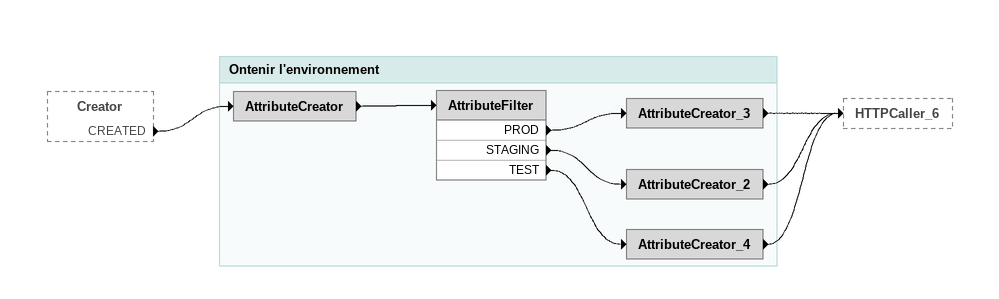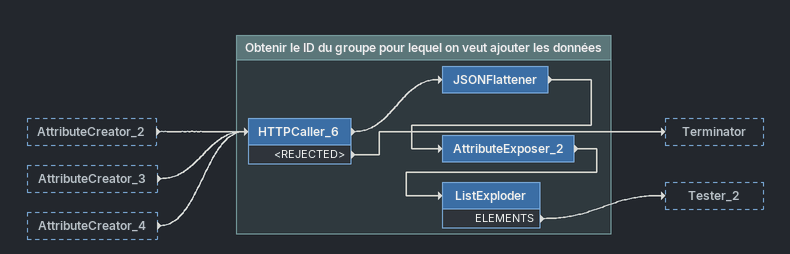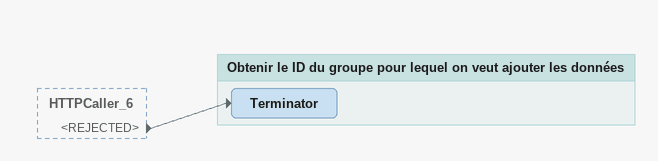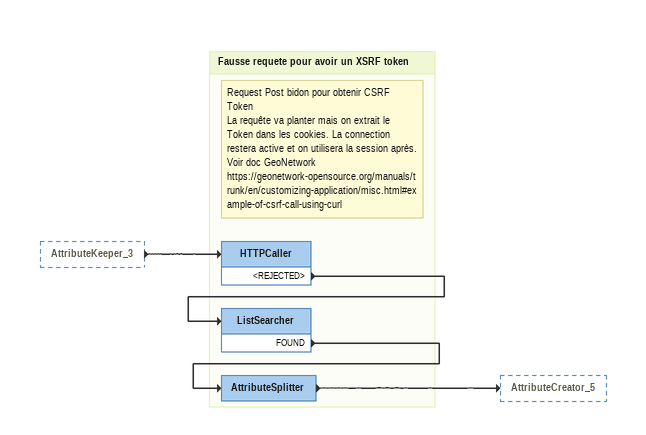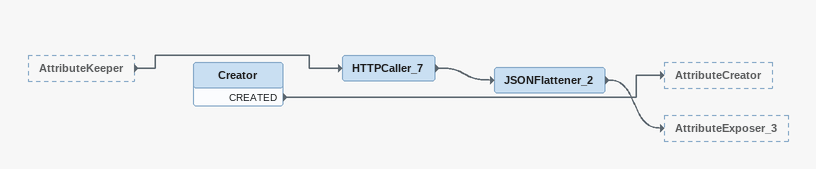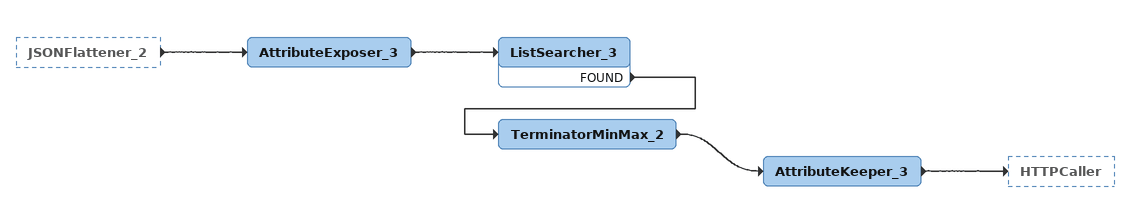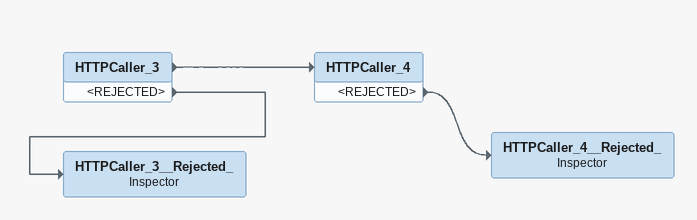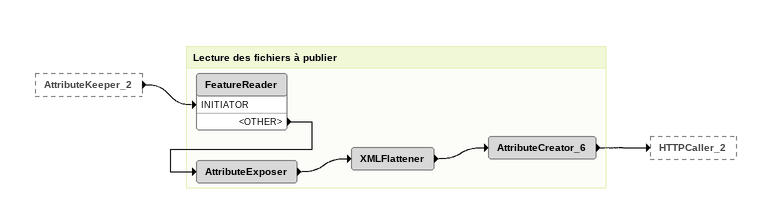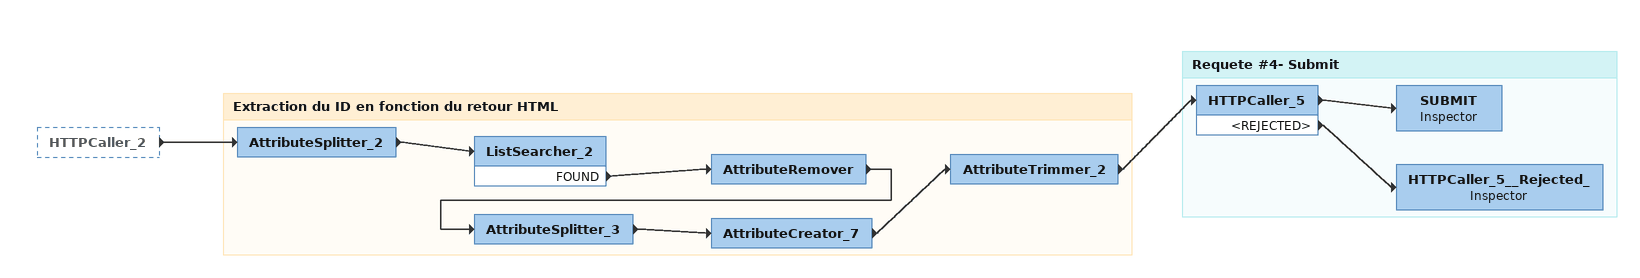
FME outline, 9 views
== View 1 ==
Creator [outside]
    CREATED -> AttributeCreator

Bookmark: Ontenir l'environnement
AttributeCreator
    -> AttributeFilter
AttributeFilter
    PROD -> AttributeCreator_3
    STAGING -> AttributeCreator_2
    TEST -> AttributeCreator_4
AttributeCreator_3
    -> HTTPCaller_6
AttributeCreator_2
    -> HTTPCaller_6
AttributeCreator_4
    -> HTTPCaller_6

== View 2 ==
AttributeCreator_2 [outside]
    -> HTTPCaller_6
AttributeCreator_3 [outside]
    -> HTTPCaller_6
AttributeCreator_4 [outside]
    -> HTTPCaller_6

Bookmark: Obtenir le ID du groupe pour lequel on veut ajouter les données
HTTPCaller_6
    -> JSONFlattener
    <REJECTED> -> Terminator
JSONFlattener
    -> AttributeExposer_2
AttributeExposer_2
    -> ListExploder
ListExploder
    ELEMENTS -> Tester_2

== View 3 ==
HTTPCaller_6 [outside]
    <REJECTED> -> Terminator

Bookmark: Obtenir le ID du groupe pour lequel on veut ajouter les données
Terminator

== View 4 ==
AttributeKeeper_3 [outside]
    -> HTTPCaller

Bookmark: Fausse requete pour avoir un XSRF token
Note: Request Post bidon pour obtenir CSRF Token / La requête va planter mais on extrait le Token dans les cookies. La connection restera active et on utilisera la session après. / Voir doc GeoNetwork / https://geonetwork-opensource.org/manuals/trunk/en/customizing-application/misc.html#example-of-csrf-call-using-curl
HTTPCaller
    <REJECTED> -> ListSearcher
ListSearcher
    FOUND -> AttributeSplitter
AttributeSplitter
    -> AttributeCreator_5

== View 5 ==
AttributeKeeper [outside]
    -> HTTPCaller_7
Creator
    CREATED -> AttributeCreator
HTTPCaller_7
    -> JSONFlattener_2
JSONFlattener_2
    -> AttributeExposer_3

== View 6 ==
JSONFlattener_2 [outside]
    -> AttributeExposer_3
AttributeExposer_3
    -> ListSearcher_3
ListSearcher_3
    FOUND -> TerminatorMinMax_2
TerminatorMinMax_2
    -> AttributeKeeper_3
AttributeKeeper_3
    -> HTTPCaller

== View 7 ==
HTTPCaller_3
    -> HTTPCaller_4
    <REJECTED> -> HTTPCaller_3__Rejected_
HTTPCaller_4
    <REJECTED> -> HTTPCaller_4__Rejected_
HTTPCaller_4__Rejected_: Inspector
HTTPCaller_3__Rejected_: Inspector

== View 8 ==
AttributeKeeper_2 [outside]
    -> FeatureReader [INITIATOR]

Bookmark: Lecture des fichiers à publier
FeatureReader
    <OTHER> -> AttributeExposer
AttributeExposer
    -> XMLFlattener
XMLFlattener
    -> AttributeCreator_6
AttributeCreator_6
    -> HTTPCaller_2

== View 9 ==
HTTPCaller_2 [outside]
    -> AttributeSplitter_2

Bookmark: Extraction du ID en fonction du retour HTML
AttributeSplitter_2
    -> ListSearcher_2
ListSearcher_2
    FOUND -> AttributeRemover
AttributeRemover
    -> AttributeSplitter_3
AttributeSplitter_3
    -> AttributeCreator_7
AttributeCreator_7
    -> AttributeTrimmer_2
AttributeTrimmer_2
    -> HTTPCaller_5

Bookmark: Requete #4- Submit
HTTPCaller_5
    -> SUBMIT
    <REJECTED> -> HTTPCaller_5__Rejected_
SUBMIT: Inspector
HTTPCaller_5__Rejected_: Inspector
